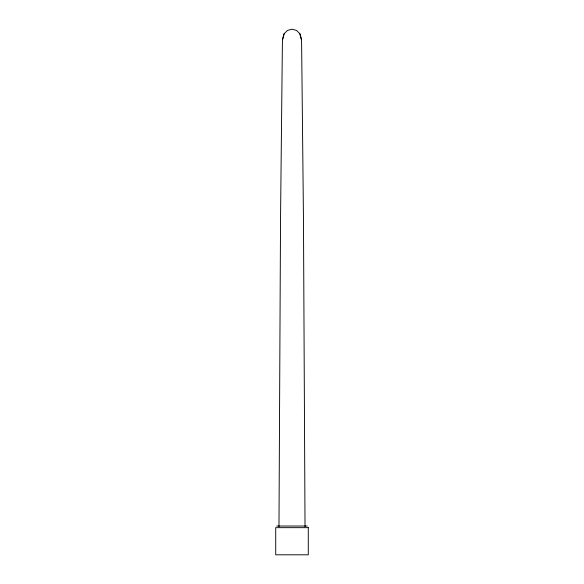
<?xml version="1.0" encoding="UTF-8"?>
<svg xmlns="http://www.w3.org/2000/svg" width="584" height="584" viewBox="0 0 584 584"><rect width="100%" height="100%" fill="white"/><g stroke="black" fill="none" stroke-linecap="round" stroke-linejoin="round"><path stroke-width="0.88" d="M278.977 526.761L280.539 218.482L282.357 45.45L282.619 39.362L284.101 33.784L287.438 30.426L292 29.2L296.562 30.426L299.899 33.784L301.38 39.362L301.643 45.45L303.461 218.482L305.023 526.761M284.101 33.784L282.619 39.362M276.714 526.031L307.286 526.031M301.38 39.362L299.899 33.784M308.286 527.659L275.714 527.659L275.714 554.8L308.286 554.8L308.286 527.659"/></g></svg>
